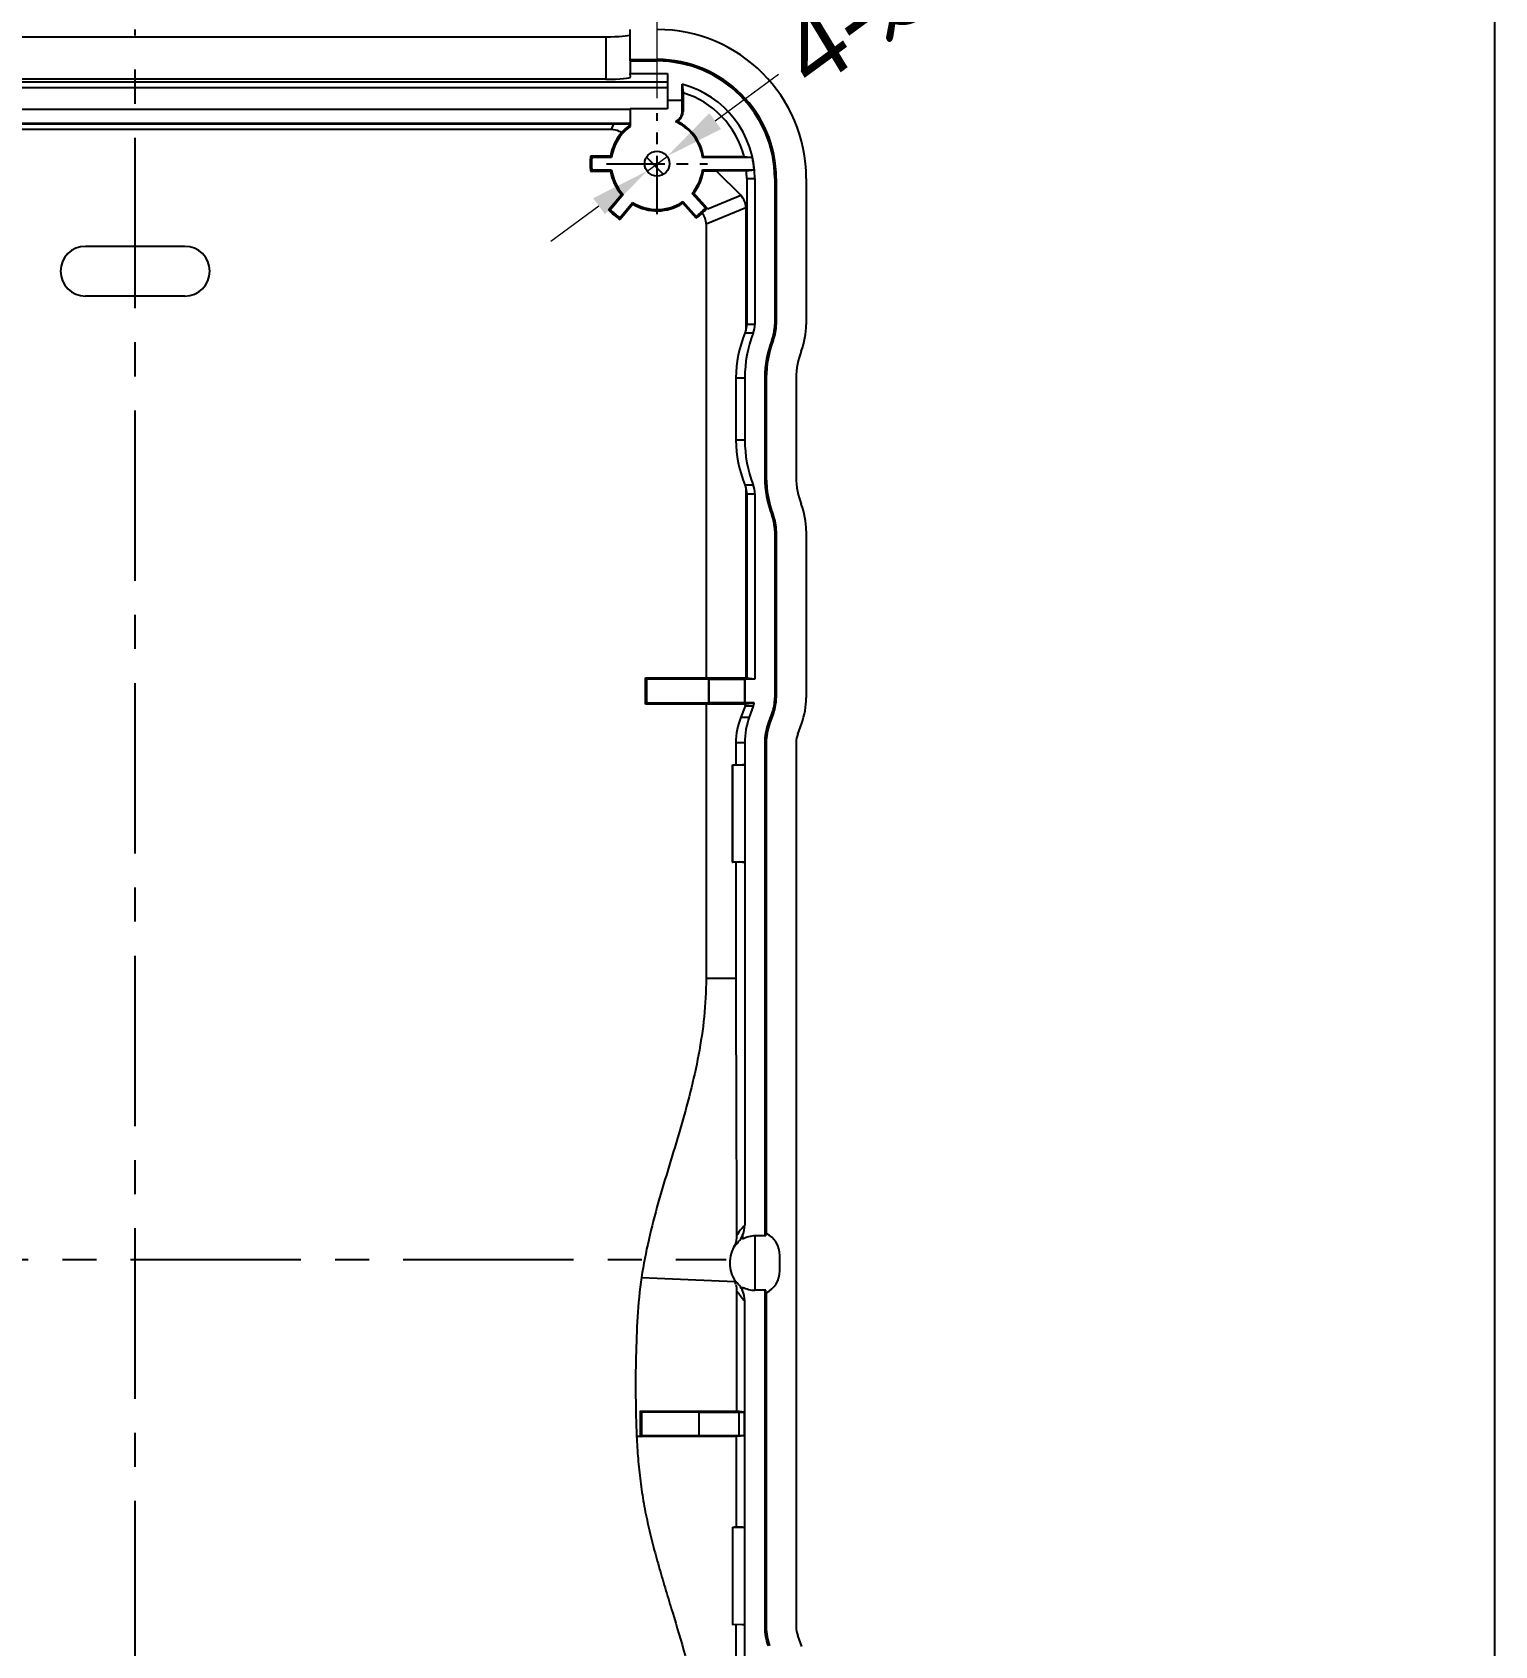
# Model space of a CAD drawing. Header units: millimetres. Extents: x 1667 to 2459, y 1639 to 1961.
# Drawn here: x 1835.3 to 1894.2, y 1831.4 to 1896.4 of the extents above; entities that cross this region are included whole.
import ezdxf

# ---------------------------------------------------------------- set-up
doc = ezdxf.new("R2010")
doc.units = ezdxf.units.MM
doc.linetypes.add('CENTER', pattern=[50.8, 31.75, -6.35, 6.35, -6.35])
doc.layers.add('dim', color=82, linetype='Continuous')
doc.layers.add('text-mold', color=3, linetype='Continuous')
doc.styles.add('标准', font='arial.ttf', dxfattribs={"oblique": 5.000002})
doc.dimstyles.new('YanXiu', dxfattribs={"dimscale": 1.2, "dimtxt": 5, "dimasz": 2.5, "dimexe": 0.8, "dimexo": 0.3, "dimgap": 0.6, "dimtad": 0, "dimzin": 1, "dimdsep": 46, "dimtxsty": '标准', "dimcen": 0, "dimclrd": 3, "dimclre": 3, "dimclrt": 3, "dimazin": 0, "dimtfac": 1, "dimtmove": 0, "dimatfit": 3, "dimfxl": 1, "dimlwd": 9, "dimlwe": 9, "dimarcsym": 0})

# ---------------------------------------------------------------- blocks, each defined once
blk = doc.blocks.new('VSEE')
at = {"layer": 'text-mold', "color": 62}
blk.add_line((411.41, -1142.58), (411.41, -255.87), dxfattribs=at)
blk = doc.blocks.new('*D6')
at = {"layer": 'Defpoints', "color": 0, "linetype": 'Continuous', "transparency": 16777216}
for p in [(1839.412, 1899.907), (1839.412, 1896.236), (1818.392, 1893.158)]:
    blk.add_point(p, dxfattribs=at)
at = {"layer": 'dim', "color": 3, "linetype": 'Continuous', "lineweight": 9, "transparency": 16777216}
for p, q in [((1818.392, 1893.758), (1818.392, 1900.507)), ((1839.412, 1896.836), (1839.412, 1900.507)), ((1820.792, 1899.907), (1823.099, 1899.907)), ((1837.012, 1899.907), (1834.706, 1899.907))]:
    blk.add_line(p, q, dxfattribs=at)
at = {"layer": 'dim', "color": 3, "linetype": 'Continuous', "transparency": 16777216}
for points in [[(1820.792, 1900.307), (1820.792, 1899.507), (1818.392, 1899.907)], [(1837.012, 1900.307), (1837.012, 1899.507), (1839.412, 1899.907)]]:
    blk.add_solid(points, dxfattribs=at)
at = {"layer": 'dim', "color": 3, "linetype": 'Continuous', "transparency": 16777216, "insert": (1828.902, 1899.907), "char_height": 3, "attachment_point": 5, "style": '标准'}
blk.add_mtext('21.02', dxfattribs=at)
blk = doc.blocks.new('*D7')
at = {"layer": 'Defpoints', "color": 0, "linetype": 'Continuous', "transparency": 16777216}
for p in [(1860.433, 1899.927), (1839.412, 1896.836), (1860.433, 1893.158)]:
    blk.add_point(p, dxfattribs=at)
at = {"layer": 'dim', "color": 3, "linetype": 'Continuous', "lineweight": 9, "transparency": 16777216}
for p, q in [((1839.412, 1897.436), (1839.412, 1900.527)), ((1860.433, 1893.758), (1860.433, 1900.527)), ((1841.812, 1899.927), (1844.119, 1899.927)), ((1858.033, 1899.927), (1855.726, 1899.927))]:
    blk.add_line(p, q, dxfattribs=at)
at = {"layer": 'dim', "color": 3, "linetype": 'Continuous', "transparency": 16777216}
for points in [[(1841.812, 1900.327), (1841.812, 1899.527), (1839.412, 1899.927)], [(1858.033, 1900.327), (1858.033, 1899.527), (1860.433, 1899.927)]]:
    blk.add_solid(points, dxfattribs=at)
at = {"layer": 'dim', "color": 3, "linetype": 'Continuous', "transparency": 16777216, "insert": (1849.923, 1899.927), "char_height": 3, "attachment_point": 5, "style": '标准'}
blk.add_mtext('21.02', dxfattribs=at)
blk = doc.blocks.new('*D20')
at = {"layer": 'Defpoints', "color": 0, "linetype": 'Continuous', "transparency": 16777216}
for p in [(1860.836, 1891.419), (1860.029, 1890.828)]:
    blk.add_point(p, dxfattribs=at)
at = {"layer": 'dim', "color": 3, "linetype": 'Continuous', "lineweight": 9, "transparency": 16777216}
for p, q in [((1865.328, 1894.71), (1862.772, 1892.838)), ((1860.029, 1890.828), (1860.836, 1891.419)), ((1858.093, 1889.409), (1856.157, 1887.991))]:
    blk.add_line(p, q, dxfattribs=at)
at = {"layer": 'dim', "color": 3, "linetype": 'Continuous', "transparency": 16777216}
for points in [[(1862.536, 1893.16), (1863.009, 1892.515), (1860.836, 1891.419)], [(1857.857, 1889.732), (1858.329, 1889.087), (1860.029, 1890.828)]]:
    blk.add_solid(points, dxfattribs=at)
at = {"layer": 'dim', "color": 3, "linetype": 'Continuous', "transparency": 16777216, "insert": (1871.927, 1899.545), "char_height": 3, "attachment_point": 5, "rotation": 36.22932, "style": '标准'}
blk.add_mtext('4-∅1.00', dxfattribs=at)

msp = doc.modelspace()

# ---------------------------------------------------------------- linework, layer by layer
at = {"color": 7, "linetype": 'Continuous'}
for p, q in [((1820.453, 1896.236), (1858.372, 1896.236)), ((1858.372, 1896.236), (1858.372, 1894.528)), ((1859.347, 1895.323), (1859.347, 1896.529)), ((1859.353, 1895.262), (1859.347, 1895.323)), ((1859.347, 1895.323), (1860.433, 1895.323)), ((1859.353, 1895.262), (1859.353, 1894.759)), ((1859.353, 1895.262), (1860.433, 1895.262)), ((1860.433, 1895.323), (1860.433, 1895.262)), ((1817.969, 1894.418), (1860.855, 1894.418)), ((1858.372, 1894.528), (1820.453, 1894.528)), ((1859.367, 1894.616), (1859.353, 1894.759)), ((1859.353, 1894.759), (1860.855, 1894.759)), ((1859.367, 1894.615), (1859.367, 1894.616)), ((1860.855, 1894.759), (1860.855, 1893.662)), ((1861.448, 1893.662), (1861.448, 1894.325)), ((1861.448, 1894.325), (1861.48, 1893.979)), ((1860.855, 1894.181), (1817.969, 1894.181)), ((1860.849, 1893.668), (1860.849, 1893.33)), ((1861.441, 1893.668), (1860.849, 1893.668)), ((1861.441, 1893.23), (1861.441, 1893.668)), ((1861.448, 1893.662), (1861.441, 1893.668)), ((1861.48, 1893.979), (1861.48, 1893.23)), ((1859.347, 1893.307), (1819.478, 1893.307)), ((1859.347, 1893.33), (1859.347, 1892.62)), ((1860.849, 1893.33), (1859.347, 1893.33)), ((1861.48, 1893.23), (1861.441, 1893.23)), ((1819.478, 1892.759), (1859.347, 1892.759)), ((1820.132, 1892.731), (1858.692, 1892.731)), ((1858.595, 1892.497), (1820.23, 1892.497)), ((1858.595, 1892.497), (1858.692, 1892.731)), ((1858.555, 1891.424), (1857.751, 1891.424)), ((1858.6, 1891.371), (1857.8, 1891.371)), ((1860.69, 1890.694), (1860.004, 1891.381)), ((1864.269, 1891.371), (1862.265, 1891.371)), ((1862.299, 1891.41), (1863.933, 1891.41)), ((1863.933, 1891.41), (1864.274, 1891.378)), ((1864.274, 1891.378), (1864.269, 1891.371)), ((1857.751, 1890.823), (1858.555, 1890.823)), ((1857.8, 1890.876), (1858.6, 1890.876)), ((1862.265, 1890.876), (1864.346, 1890.876)), ((1862.301, 1890.834), (1862.812, 1890.837)), ((1864.03, 1890.837), (1862.812, 1890.837)), ((1862.812, 1890.837), (1863.801, 1889.849)), ((1864.03, 1890.837), (1864.352, 1890.87)), ((1864.044, 1890.523), (1864.044, 1884.65)), ((1864.044, 1890.523), (1864.368, 1890.523)), ((1864.352, 1890.87), (1864.346, 1890.876)), ((1864.368, 1890.523), (1864.368, 1884.65)), ((1865.171, 1890.523), (1865.171, 1884.65)), ((1865.171, 1890.523), (1865.233, 1890.523)), ((1865.233, 1890.523), (1865.233, 1884.65)), ((1866.439, 1890.523), (1866.439, 1884.65)), ((1858.479, 1889.263), (1858.996, 1889.878)), ((1859.065, 1889.879), (1858.55, 1889.266)), ((1862.379, 1889.333), (1861.843, 1889.927)), ((1862.447, 1889.332), (1861.909, 1889.929)), ((1862.475, 1889.3), (1863.801, 1889.849)), ((1858.93, 1888.947), (1859.445, 1889.56)), ((1859.456, 1889.492), (1858.939, 1888.877)), ((1862.004, 1888.93), (1861.466, 1889.527)), ((1861.475, 1889.596), (1862.01, 1889.001)), ((1864.008, 1889.349), (1862.406, 1888.685)), ((1864.008, 1889.349), (1864.008, 1884.385)), ((1862.406, 1888.685), (1862.406, 1870.405)), ((1841.414, 1887.793), (1837.41, 1887.793)), ((1841.414, 1885.791), (1837.41, 1885.791)), ((1864.368, 1884.65), (1864.044, 1884.65)), ((1865.233, 1884.65), (1865.171, 1884.65)), ((1864.301, 1884.29), (1863.974, 1884.29)), ((1865.112, 1884.003), (1865.051, 1884.003)), ((1863.607, 1882.494), (1863.607, 1879.984)), ((1863.607, 1882.494), (1863.966, 1882.494)), ((1863.966, 1882.494), (1863.966, 1879.984)), ((1864.77, 1882.494), (1864.77, 1878.483)), ((1864.77, 1882.494), (1864.831, 1882.494)), ((1864.831, 1882.494), (1864.831, 1878.483)), ((1866.037, 1882.494), (1866.037, 1878.483)), ((1863.966, 1879.984), (1863.607, 1879.984)), ((1863.974, 1878.188), (1864.301, 1878.188)), ((1864.008, 1878.093), (1864.008, 1870.391)), ((1864.831, 1878.483), (1864.77, 1878.483)), ((1864.044, 1877.828), (1864.044, 1870.391)), ((1864.044, 1877.828), (1864.368, 1877.828)), ((1864.368, 1877.828), (1864.368, 1870.358)), ((1865.051, 1876.974), (1865.112, 1876.974)), ((1865.171, 1876.327), (1865.171, 1869.606)), ((1865.171, 1876.327), (1865.233, 1876.327)), ((1865.233, 1876.327), (1865.233, 1869.606)), ((1866.439, 1876.327), (1866.439, 1869.606)), ((1859.96, 1869.354), (1859.96, 1870.405)), ((1859.96, 1870.405), (1862.406, 1870.405)), ((1859.96, 1870.405), (1860.012, 1870.352)), ((1860.012, 1870.352), (1860.012, 1869.406)), ((1862.523, 1870.352), (1860.012, 1870.352)), ((1864.008, 1870.391), (1862.406, 1870.405)), ((1862.523, 1869.406), (1862.523, 1870.352)), ((1862.523, 1870.352), (1862.536, 1870.339)), ((1862.536, 1869.419), (1862.536, 1870.339)), ((1863.947, 1870.339), (1862.536, 1870.339)), ((1863.966, 1870.358), (1863.947, 1870.339)), ((1863.947, 1870.339), (1863.947, 1869.419)), ((1863.966, 1870.358), (1863.966, 1869.4)), ((1864.368, 1870.358), (1863.966, 1870.358)), ((1864.008, 1870.391), (1864.044, 1870.391)), ((1864.368, 1870.358), (1864.044, 1870.391)), ((1865.233, 1869.606), (1865.171, 1869.606)), ((1859.96, 1869.354), (1860.012, 1869.406)), ((1862.406, 1869.354), (1859.96, 1869.354)), ((1860.012, 1869.406), (1862.523, 1869.406)), ((1862.406, 1869.354), (1864.015, 1869.368)), ((1862.406, 1869.354), (1862.406, 1858.292)), ((1862.523, 1869.406), (1862.536, 1869.419)), ((1862.536, 1869.419), (1863.947, 1869.419)), ((1863.981, 1869.263), (1863.806, 1868.827)), ((1863.947, 1869.419), (1863.966, 1869.4)), ((1864.346, 1869.4), (1863.966, 1869.4)), ((1864.307, 1869.263), (1863.981, 1869.263)), ((1864.015, 1869.368), (1864.346, 1869.4)), ((1864.307, 1869.263), (1864.147, 1868.827)), ((1864.903, 1868.553), (1865.062, 1868.989)), ((1865.124, 1868.989), (1864.964, 1868.553)), ((1865.124, 1868.989), (1865.062, 1868.989)), ((1863.806, 1868.827), (1864.147, 1868.827)), ((1864.903, 1868.553), (1864.964, 1868.553)), ((1866.097, 1868.142), (1866.257, 1868.579)), ((1863.607, 1867.8), (1863.966, 1867.8)), ((1863.607, 1867.8), (1863.607, 1866.906)), ((1863.966, 1867.8), (1863.966, 1848.355)), ((1864.77, 1867.8), (1864.831, 1867.8)), ((1864.77, 1867.8), (1864.77, 1847.925)), ((1864.831, 1867.8), (1864.831, 1848.029)), ((1866.037, 1867.8), (1866.037, 1832.168)), ((1863.469, 1866.906), (1863.471, 1866.906)), ((1863.469, 1862.978), (1863.469, 1866.906)), ((1863.484, 1866.905), (1863.966, 1866.898)), ((1863.484, 1862.978), (1863.484, 1866.905)), ((1863.966, 1866.898), (1863.878, 1866.906)), ((1863.471, 1862.978), (1863.469, 1862.978)), ((1863.966, 1862.986), (1863.484, 1862.978)), ((1863.878, 1862.978), (1863.519, 1862.978)), ((1863.607, 1862.978), (1863.607, 1858.292)), ((1863.878, 1862.978), (1863.966, 1862.986)), ((1863.607, 1858.292), (1862.406, 1858.292)), ((1863.875, 1847.938), (1863.875, 1847.795)), ((1864.813, 1847.925), (1864.376, 1847.925)), ((1864.376, 1847.925), (1864.376, 1845.736)), ((1864.813, 1847.925), (1864.813, 1848.038)), ((1863.368, 1846.924), (1863.368, 1846.737)), ((1865.377, 1846.524), (1865.377, 1847.137)), ((1859.806, 1846.255), (1863.567, 1846.095)), ((1863.875, 1845.723), (1863.875, 1845.866)), ((1864.813, 1845.736), (1864.369, 1845.736)), ((1864.77, 1845.736), (1864.77, 1832.168)), ((1864.813, 1845.624), (1864.813, 1845.736)), ((1864.831, 1845.632), (1864.831, 1832.168)), ((1863.966, 1830.166), (1863.966, 1845.306)), ((1859.759, 1840.876), (1859.811, 1840.824)), ((1859.759, 1840.876), (1863.636, 1840.863)), ((1859.759, 1839.858), (1859.759, 1840.876)), ((1862.121, 1840.824), (1859.811, 1840.824)), ((1859.811, 1840.824), (1859.811, 1839.878)), ((1862.121, 1840.824), (1862.134, 1840.811)), ((1862.121, 1839.878), (1862.121, 1840.824)), ((1863.745, 1840.811), (1862.134, 1840.811)), ((1862.134, 1839.891), (1862.134, 1840.811)), ((1863.952, 1840.831), (1863.636, 1840.863)), ((1863.745, 1840.811), (1863.952, 1840.831)), ((1863.745, 1839.891), (1863.745, 1840.811)), ((1863.952, 1839.87), (1863.952, 1840.831)), ((1859.616, 1839.855), (1859.759, 1839.858)), ((1859.759, 1839.826), (1859.811, 1839.878)), ((1859.759, 1839.826), (1859.759, 1839.858)), ((1863.636, 1839.838), (1859.759, 1839.826)), ((1859.811, 1839.878), (1862.121, 1839.878)), ((1862.121, 1839.878), (1862.134, 1839.891)), ((1862.134, 1839.891), (1863.745, 1839.891)), ((1863.952, 1839.87), (1863.636, 1839.838)), ((1863.952, 1839.87), (1863.745, 1839.891)), ((1863.471, 1836.188), (1863.469, 1836.189)), ((1863.469, 1836.189), (1863.469, 1832.261)), ((1863.484, 1836.188), (1863.966, 1836.18)), ((1863.484, 1832.261), (1863.484, 1836.188)), ((1863.878, 1836.189), (1863.519, 1836.189)), ((1863.966, 1836.18), (1863.878, 1836.189)), ((1863.469, 1832.261), (1863.471, 1832.261)), ((1863.966, 1832.269), (1863.484, 1832.261)), ((1863.615, 1830.166), (1863.622, 1832.26)), ((1863.878, 1832.26), (1863.966, 1832.269)), ((1864.831, 1832.168), (1864.77, 1832.168)), ((1866.257, 1831.389), (1866.097, 1831.825))]:
    msp.add_line(p, q, dxfattribs=at)
at = {"color": 1, "linetype": 'CENTER', "ltscale": 0.21621}
for p, q in [((1839.412, 1797.433), (1839.412, 1896.529)), ((1806.274, 1846.981), (1863.218, 1846.981))]:
    msp.add_line(p, q, dxfattribs=at)
at = {"color": 1, "linetype": 'CENTER', "ltscale": 0.073977}
for p, q in [((1860.433, 1889.089), (1860.433, 1893.158)), ((1858.398, 1891.124), (1862.467, 1891.124))]:
    msp.add_line(p, q, dxfattribs=at)
at = {"color": 7, "linetype": 'Continuous'}
msp.add_circle((1860.433, 1891.124), 0.5, dxfattribs=at)
for centre, radius, start, end in [((1860.433, 1890.523), 6.006, 0, 90), ((1860.433, 1890.523), 4.8, 0, 90), ((1860.433, 1890.523), 4.739, 0, 90), ((1860.433, 1890.523), 3.935, 0, 75.054), ((1860.433, 1890.523), 3.611, 14.21823, 73.14189), ((1860.993, 1893.23), 0.448, 293.55074, 0), ((1860.993, 1893.23), 0.487, 302.94532, 0), ((1860.433, 1891.124), 1.902, 138.96089, 170.91528), ((1860.433, 1891.124), 1.849, 125.96409, 172.29747), ((1860.413, 1891.121), 1.888, 124.4008, 138.51663), ((1860.433, 1891.124), 1.849, 7.70253, 66.41343), ((1860.433, 1891.124), 1.888, 8.72316, 64.07897), ((1861.033, 1891.124), 3.296, 174.77195, 185.22805), ((1864.887, 1897.936), 9.66, 222.38513, 222.80741), ((1861.033, 1891.124), 3.243, 175.61651, 184.38349), ((1862.923, 1895.148), 5.74, 220.45523, 221.14632), ((1857.967, 1895.128), 5.709, 318.85258, 319.36289), ((1860.433, 1890.523), 3.929, 5.15057, 12.47176), ((1864.887, 1884.311), 9.66, 137.19259, 137.61487), ((1862.923, 1887.099), 5.74, 138.85368, 139.54477), ((1860.433, 1891.124), 1.902, 189.08472, 220.91528), ((1860.433, 1891.124), 1.849, 187.70253, 222.29747), ((1860.433, 1891.124), 1.849, 319.70253, 352.29747), ((1857.961, 1887.115), 5.716, 40.59563, 41.1472), ((1860.433, 1890.523), 3.611, 0, 4.99293), ((1858.95, 1895.618), 5.74, 270.45523, 271.14632), ((1861.758, 1895.661), 5.734, 270.85343, 271.50858), ((1858.077, 1898.915), 9.66, 272.38513, 272.80741), ((1860.819, 1891.584), 3.296, 224.77195, 235.22805), ((1860.819, 1891.584), 3.243, 225.61651, 234.38349), ((1860.433, 1891.124), 1.849, 237.70253, 304.29747), ((1865.116, 1890.444), 5.74, 188.85368, 189.54477), ((1860.433, 1891.124), 1.902, 239.08472, 302.91528), ((1855.776, 1890.281), 5.74, 352.45523, 353.14632), ((1860.031, 1891.57), 3.296, 306.77195, 312.28205), ((1852.39, 1889.875), 9.66, 354.38513, 354.80741), ((1860.031, 1891.57), 3.243, 307.61651, 316.38349), ((1860.024, 1891.536), 3.275, 312.76323, 317.69913), ((1862.515, 1898.989), 9.657, 269.19255, 269.59544), ((1868.515, 1890.157), 9.66, 187.19259, 187.61487), ((1837.41, 1886.792), 1.001, 90, 270), ((1841.414, 1886.792), 1.001, 270, 90), ((1863.119, 1869.609), 0.928, 343.18631, 344.90437), ((1863.506, 1868.35), 1.445, 268.63975, 269.1177), ((1863.506, 1861.533), 1.446, 90.90988, 91.38782), ((1865.365, 1846.925), 2.001, 134.37325, 150.01839), ((1864.369, 1846.924), 1.001, 135.46385, 180), ((1862.547, 1847.948), 1.089, 330.67411, 340.35602), ((1864.369, 1846.924), 1.001, 89.59307, 119.53092), ((1864.376, 1847.137), 1.001, 63.66803, 64.07864), ((1864.376, 1847.137), 1.001, 0, 62.95856), ((1864.369, 1846.737), 1.001, 180, 224.53615), ((1862.574, 1845.719), 1.062, 13.92537, 20.74711), ((1864.376, 1846.524), 1.001, 297.04144, 0), ((1865.365, 1846.736), 2.001, 210.14972, 225.62521), ((1864.369, 1846.737), 1.001, 240.46908, 270.40693), ((1863.507, 1837.643), 1.455, 268.61057, 269.08852), ((1863.506, 1830.818), 1.443, 90.8822, 91.36014)]:
    msp.add_arc(centre, radius, start, end, dxfattribs=at)
for centre, major_axis, ratio, start_param, end_param in [((1858.372, 1896.323), (0.995, 0), 0.087489, -1.570796, -0.133775), ((1858.372, 1894.615), (0.995, 0), 0.087489, -1.570796, -0.000276), ((1858.991, 1892.744), (1.085, 0.003), 0.011045, -1.849426, -1.234307), ((1860.421, 1891.112), (1.344, 1.344), 0.999962, -1.457178, -0.932061), ((1862.592, 1889.055), (1.363, 0.564), 0.678598, -0.274014, 0.274014), ((1860.991, 1888.392), (-1.363, -0.564), 0.678598, 2.867578, 3.344956), ((1863.039, 1884.65), (1.005, 0), 0.996195, -0.267671, 0), ((1863.363, 1884.65), (1.005, 0), 0.996195, -0.367208, 0), ((1863.363, 1884.65), (1.809, 0), 0.996195, -0.367208, 0), ((1863.424, 1884.65), (1.809, 0), 0.996195, -0.367208, 0), ((1863.424, 1884.65), (3.014, 0), 0.996195, -0.367208, 0), ((1869.112, 1882.494), (5.506, 0), 0.909039, 2.774385, 3.141593), ((1868.99, 1882.494), (5.024, 0), 0.996195, 2.774385, 3.141593), ((1862.946, 1884.65), (1.101, 0), 0.909039, -0.367208, -0.267671), ((1868.99, 1882.494), (4.22, 0), 0.996195, 2.774385, 3.141593), ((1869.051, 1882.494), (4.22, 0), 0.996195, 2.774385, 3.141593), ((1869.051, 1882.494), (3.014, 0), 0.996195, 2.774385, 3.141593), ((1869.112, 1879.984), (5.506, 0), 0.909039, 3.141593, 3.508801), ((1868.99, 1879.984), (5.024, 0), 0.996195, 3.141593, 3.508801), ((1862.946, 1877.828), (1.101, 0), 0.909039, 0.267671, 0.367208), ((1863.039, 1877.828), (1.005, 0), 0.996195, 0, 0.267671), ((1863.363, 1877.828), (1.005, 0), 0.996195, 0, 0.367208), ((1868.99, 1878.483), (4.22, 0), 0.996195, -3.141593, -2.774385), ((1869.051, 1878.483), (4.22, 0), 0.996195, 3.141593, 3.508801), ((1869.051, 1878.483), (3.014, 0), 0.996195, 3.141593, 3.508801), ((1863.424, 1876.327), (3.014, 0), 0.996195, 0, 0.367208), ((1863.363, 1876.327), (1.809, 0), 0.996195, 0, 0.367208), ((1863.424, 1876.327), (1.809, 0), 0.996195, 0, 0.367208), ((1863.363, 1869.606), (1.809, 0), 0.996195, -0.349066, 0), ((1863.424, 1869.606), (1.809, 0), 0.996195, -0.349066, 0), ((1863.424, 1869.606), (3.014, 0), 0.996195, -0.349066, 0), ((1862.946, 1869.606), (1.101, 0), 0.909039, -0.349066, -0.267671), ((1863.363, 1869.606), (1.005, 0), 0.996195, -0.349066, -0.207004), ((1866.91, 1867.8), (3.303, 0), 0.909039, 2.792527, 3.141593), ((1866.98, 1867.8), (3.014, 0), 0.996195, 2.792527, 3.141593), ((1866.98, 1867.8), (2.211, 0), 0.996195, 2.792527, 3.141593), ((1867.041, 1867.8), (2.211, 0), 0.996195, 2.792527, 3.141593), ((1867.041, 1867.8), (1.005, 0), 0.996195, 2.792527, 3.141593), ((1866.98, 1832.168), (2.211, 0), 0.996195, -3.141593, -2.792527), ((1867.041, 1832.168), (2.211, 0), 0.996195, -3.141593, -2.792527), ((1867.041, 1832.168), (1.005, 0), 0.996195, -3.141593, -2.792527)]:
    msp.add_ellipse(centre, major_axis=major_axis, ratio=ratio, start_param=start_param, end_param=end_param, dxfattribs=at)
for points, knots in [([(1858.998, 1892.372), (1858.969, 1892.393), (1858.846, 1892.464), (1858.701, 1892.497), (1858.595, 1892.497)], [0, 0, 0, 0, 0.251363, 1, 1, 1, 1]), ([(1861.172, 1892.819), (1861.18, 1892.819), (1861.208, 1892.819), (1861.237, 1892.82), (1861.258, 1892.821)], [0, 0, 0, 0, 0.269259, 1, 1, 1, 1]), ([(1862.475, 1889.3), (1862.472, 1889.302), (1862.464, 1889.307), (1862.461, 1889.319), (1862.454, 1889.329), (1862.447, 1889.333), (1862.443, 1889.336)], [0, 0, 0, 0, 0.261257, 0.495584, 0.734467, 1, 1, 1, 1]), ([(1863.469, 1862.978), (1863.47, 1862.977), (1863.477, 1862.979), (1863.483, 1862.978), (1863.487, 1862.978)], [0, 0, 0, 0, 0.268414, 1, 1, 1, 1]), ([(1862.406, 1858.292), (1862.406, 1857.264), (1862.178, 1855.205), (1861.385, 1852.219), (1860.447, 1849.279), (1859.958, 1847.273), (1859.806, 1846.256)], [0, 0, 0, 0, 0.249798, 0.499848, 0.749995, 1, 1, 1, 1]), ([(1863.607, 1858.292), (1863.607, 1856.564), (1863.617, 1853.108), (1863.629, 1849.653), (1863.632, 1847.925)], [0, 0, 0, 0, 0.50004, 1, 1, 1, 1]), ([(1863.655, 1847.626), (1863.677, 1847.648), (1863.763, 1847.742), (1863.834, 1847.851), (1863.875, 1847.938)], [0, 0, 0, 0, 0.23989, 1, 1, 1, 1]), ([(1859.806, 1846.256), (1859.727, 1845.727), (1859.632, 1844.661), (1859.572, 1843.06), (1859.56, 1841.457), (1859.585, 1840.389), (1859.608, 1839.855)], [0, 0, 0, 0, 0.249985, 0.500028, 0.750006, 1, 1, 1, 1]), ([(1863.875, 1845.723), (1863.861, 1845.753), (1863.801, 1845.866), (1863.721, 1845.968), (1863.655, 1846.035)], [0, 0, 0, 0, 0.26159, 1, 1, 1, 1]), ([(1859.608, 1839.855), (1859.621, 1839.553), (1859.659, 1838.949), (1859.754, 1838.046), (1859.888, 1837.148), (1860.07, 1836.259), (1860.289, 1835.378), (1860.53, 1834.503), (1860.787, 1833.632), (1861.139, 1832.475), (1861.574, 1831.026), (1862.168, 1828.683), (1862.406, 1826.868), (1862.406, 1825.66)], [0, 0, 0, 0, 0.062525, 0.125062, 0.187592, 0.250111, 0.312648, 0.375174, 0.437695, 0.500215, 0.625262, 0.750305, 1, 1, 1, 1])]:
    msp.add_open_spline(points, degree=3, knots=knots, dxfattribs=at)
for points in [[(1863.875, 1847.938), (1863.934, 1848.068), (1863.966, 1848.213), (1863.966, 1848.355)], [(1863.632, 1847.925), (1863.632, 1847.809), (1863.611, 1847.691), (1863.572, 1847.582)], [(1863.605, 1845.974), (1863.624, 1845.895), (1863.635, 1845.813), (1863.635, 1845.731)], [(1863.635, 1845.731), (1863.636, 1844.108), (1863.636, 1842.486), (1863.636, 1840.863)], [(1863.966, 1845.306), (1863.966, 1845.448), (1863.934, 1845.594), (1863.875, 1845.723)], [(1863.632, 1836.189), (1863.634, 1837.405), (1863.635, 1838.622), (1863.636, 1839.838)]]:
    msp.add_open_spline(points, degree=3, dxfattribs=at)

# ---------------------------------------------------------------- block references
at = {"layer": 'dim', "linetype": 'Continuous', "xscale": 0.3626726400000002, "yscale": 0.3626726400000002, "zscale": 0.3626726400000002}
msp.add_blockref('VSEE', (1744.963, 2053.558), dxfattribs=at)

# ---------------------------------------------------------------- dimensions: what is measured, and where the dimension line sits
at = {"layer": 'dim', "linetype": 'Continuous'}
dim = msp.add_diameter_dim_2p(p1=(1860.029, 1890.828), p2=(1860.836, 1891.419), text='4-<>', dimstyle='YanXiu', override={"dimtxt": 2.5, "dimasz": 2, "dimexe": 0.49975, "dimexo": 0.49975, "dimgap": 0.49975}, dxfattribs=at)
dim.commit()
dim.dimension.update_dxf_attribs({"geometry": '*D20', "text_midpoint": (1871.927, 1899.545), "dimtype": 163})
for base, p1, p2, picture, middle in [((1839.412, 1899.907), (1818.392, 1893.158), (1839.412, 1896.236), '*D6', (1828.902, 1899.907)), ((1860.433, 1899.927), (1839.412, 1896.836), (1860.433, 1893.158), '*D7', (1849.923, 1899.927))]:
    dim = msp.add_linear_dim(base=base, p1=p1, p2=p2, dimstyle='YanXiu', override={"dimtxt": 2.5, "dimasz": 2, "dimexe": 0.49975, "dimexo": 0.49975, "dimgap": 0.49975}, dxfattribs=at)
    dim.commit()
    dim.dimension.update_dxf_attribs({"geometry": picture, "text_midpoint": middle})

doc.saveas('drawing.dxf')
